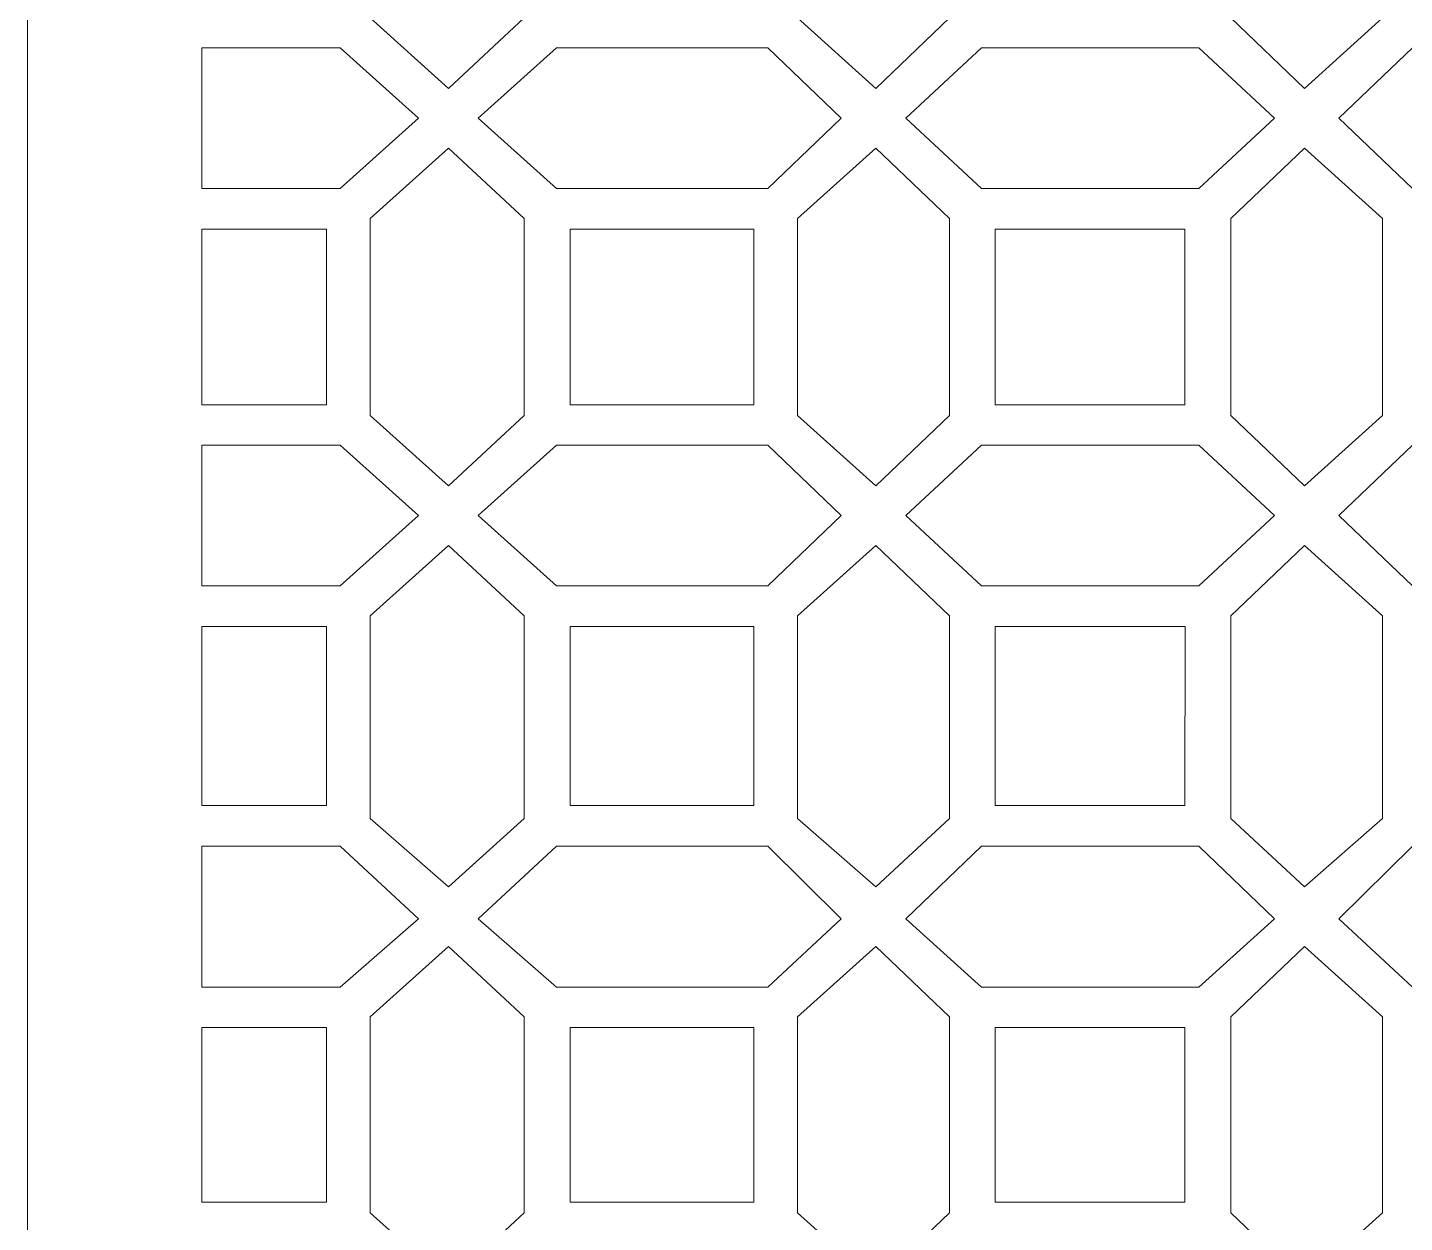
# Model space of a CAD drawing. Header units: centimetres. Extents: x -15.2 to -1.9, y -9.5 to 9.5.
# Drawn here: x -7.945 to -5.112, y 2.265 to 4.724 of the extents above; entities that cross this region are included whole.
import ezdxf

# ---------------------------------------------------------------- set-up
doc = ezdxf.new("R2010")
doc.units = ezdxf.units.CM
doc.header["$MEASUREMENT"] = 0
doc.layers.add('layer 1', color=7, linetype='Continuous')

msp = doc.modelspace()

# ---------------------------------------------------------------- linework, layer by layer
at = {"layer": 'layer 1', "color": 7, "lineweight": 9}
for points, knots in [([(-7.94516, 9.50001), (-7.94516, 9.50001), (-1.85082, 9.50001), (-1.85082, 9.50001), (-1.85082, 9.50001), (-1.85082, 9.50001), (-1.85082, -9.5), (-1.85082, -9.5), (-1.85082, -9.5), (-1.85082, -9.5), (-7.94516, -9.5), (-7.94516, -9.5), (-7.94516, -9.5), (-7.94516, -9.5), (-7.94516, 9.50001), (-7.94516, 9.50001)], [0, 0, 0, 0, 0.2, 0.2, 0.2, 0.2, 0.4, 0.4, 0.4, 0.4, 0.6, 0.6, 0.6, 0.6, 1, 1, 1, 1]), ([(-6.92316, 4.7439), (-6.92316, 4.7439), (-6.92316, 5.16092), (-6.92316, 5.16092), (-6.92316, 5.16092), (-6.92316, 5.16092), (-7.0792, 5.3014), (-7.0792, 5.3014), (-7.0792, 5.3014), (-7.0792, 5.3014), (-7.23993, 5.16093), (-7.23993, 5.16093), (-7.23993, 5.16093), (-7.23993, 5.16093), (-7.23993, 4.7439), (-7.23993, 4.7439), (-7.23993, 4.7439), (-7.23993, 4.7439), (-7.07919, 4.59885), (-7.07919, 4.59885), (-7.07919, 4.59885), (-7.07919, 4.59885), (-6.92316, 4.7439), (-6.92316, 4.7439)], [0, 0, 0, 0, 0.1428571, 0.1428571, 0.1428571, 0.1428571, 0.2857143, 0.2857143, 0.2857143, 0.2857143, 0.4285714, 0.4285714, 0.4285714, 0.4285714, 0.5714286, 0.5714286, 0.5714286, 0.5714286, 0.7142857, 0.7142857, 0.7142857, 0.7142857, 1, 1, 1, 1]), ([(-6.36047, 4.7439), (-6.36047, 4.7439), (-6.36046, 5.16092), (-6.36046, 5.16092), (-6.36046, 5.16092), (-6.36046, 5.16092), (-6.1995, 5.3014), (-6.1995, 5.3014), (-6.1995, 5.3014), (-6.1995, 5.3014), (-6.04817, 5.16093), (-6.04817, 5.16093), (-6.04817, 5.16093), (-6.04817, 5.16093), (-6.04817, 4.7439), (-6.04817, 4.7439), (-6.04817, 4.7439), (-6.04817, 4.7439), (-6.19949, 4.59885), (-6.19949, 4.59885), (-6.19949, 4.59885), (-6.19949, 4.59885), (-6.36047, 4.7439), (-6.36047, 4.7439)], [0, 0, 0, 0, 0.1428571, 0.1428571, 0.1428571, 0.1428571, 0.2857143, 0.2857143, 0.2857143, 0.2857143, 0.4285714, 0.4285714, 0.4285714, 0.4285714, 0.5714286, 0.5714286, 0.5714286, 0.5714286, 0.7142857, 0.7142857, 0.7142857, 0.7142857, 1, 1, 1, 1]), ([(-5.15672, 4.7439), (-5.15672, 4.7439), (-5.15672, 5.16092), (-5.15672, 5.16092), (-5.15672, 5.16092), (-5.15672, 5.16092), (-5.31769, 5.3014), (-5.31769, 5.3014), (-5.31769, 5.3014), (-5.31769, 5.3014), (-5.46901, 5.16093), (-5.46901, 5.16093), (-5.46901, 5.16093), (-5.46901, 5.16093), (-5.46901, 4.7439), (-5.46901, 4.7439), (-5.46901, 4.7439), (-5.46901, 4.7439), (-5.31769, 4.59885), (-5.31769, 4.59885), (-5.31769, 4.59885), (-5.31769, 4.59885), (-5.15672, 4.7439), (-5.15672, 4.7439)], [0, 0, 0, 0, 0.1428571, 0.1428571, 0.1428571, 0.1428571, 0.2857143, 0.2857143, 0.2857143, 0.2857143, 0.4285714, 0.4285714, 0.4285714, 0.4285714, 0.5714286, 0.5714286, 0.5714286, 0.5714286, 0.7142857, 0.7142857, 0.7142857, 0.7142857, 1, 1, 1, 1]), ([(-7.58667, 4.39262), (-7.58667, 4.39262), (-7.52248, 4.39262), (-7.52248, 4.39262), (-7.52248, 4.39262), (-7.52248, 4.39262), (-7.30158, 4.39262), (-7.30158, 4.39262), (-7.30158, 4.39262), (-7.30158, 4.39262), (-7.14084, 4.53768), (-7.14084, 4.53768), (-7.14084, 4.53768), (-7.14084, 4.53768), (-7.30158, 4.68229), (-7.30158, 4.68229), (-7.30158, 4.68229), (-7.30158, 4.68229), (-7.52248, 4.6823), (-7.52248, 4.6823), (-7.52248, 4.6823), (-7.52248, 4.6823), (-7.58667, 4.68229), (-7.58667, 4.68229), (-7.58667, 4.68229), (-7.58667, 4.68229), (-7.58667, 4.39262), (-7.58667, 4.39262)], [0, 0, 0, 0, 0.125, 0.125, 0.125, 0.125, 0.25, 0.25, 0.25, 0.25, 0.375, 0.375, 0.375, 0.375, 0.5, 0.5, 0.5, 0.5, 0.625, 0.625, 0.625, 0.625, 0.75, 0.75, 0.75, 0.75, 1, 1, 1, 1]), ([(-6.8568, 4.68229), (-6.8568, 4.68229), (-7.01776, 4.53768), (-7.01776, 4.53768), (-7.01776, 4.53768), (-7.01776, 4.53768), (-6.8568, 4.39261), (-6.8568, 4.39261), (-6.8568, 4.39261), (-6.8568, 4.39261), (-6.42189, 4.39262), (-6.42189, 4.39262), (-6.42189, 4.39262), (-6.42189, 4.39262), (-6.27056, 4.53768), (-6.27056, 4.53768), (-6.27056, 4.53768), (-6.27056, 4.53768), (-6.42189, 4.68229), (-6.42189, 4.68229), (-6.42189, 4.68229), (-6.42189, 4.68229), (-6.8568, 4.68229), (-6.8568, 4.68229)], [0, 0, 0, 0, 0.1428571, 0.1428571, 0.1428571, 0.1428571, 0.2857143, 0.2857143, 0.2857143, 0.2857143, 0.4285714, 0.4285714, 0.4285714, 0.4285714, 0.5714286, 0.5714286, 0.5714286, 0.5714286, 0.7142857, 0.7142857, 0.7142857, 0.7142857, 1, 1, 1, 1]), ([(-5.75859, 4.6823), (-5.75859, 4.6823), (-5.98205, 4.6823), (-5.98205, 4.6823), (-5.98205, 4.6823), (-5.98205, 4.6823), (-6.13807, 4.53768), (-6.13807, 4.53768), (-6.13807, 4.53768), (-6.13807, 4.53768), (-5.98205, 4.39261), (-5.98205, 4.39261), (-5.98205, 4.39261), (-5.98205, 4.39261), (-5.75859, 4.39262), (-5.75859, 4.39262), (-5.75859, 4.39262), (-5.75859, 4.39262), (-5.53513, 4.39261), (-5.53513, 4.39261), (-5.53513, 4.39261), (-5.53513, 4.39261), (-5.37912, 4.53768), (-5.37912, 4.53768), (-5.37912, 4.53768), (-5.37912, 4.53768), (-5.53514, 4.6823), (-5.53514, 4.6823), (-5.53514, 4.6823), (-5.53514, 4.6823), (-5.75859, 4.6823), (-5.75859, 4.6823)], [0, 0, 0, 0, 0.1111111, 0.1111111, 0.1111111, 0.1111111, 0.2222222, 0.2222222, 0.2222222, 0.2222222, 0.3333333, 0.3333333, 0.3333333, 0.3333333, 0.4444444, 0.4444444, 0.4444444, 0.4444444, 0.5555556, 0.5555556, 0.5555556, 0.5555556, 0.6666667, 0.6666667, 0.6666667, 0.6666667, 0.7777778, 0.7777778, 0.7777778, 0.7777778, 1, 1, 1, 1]), ([(-4.66039, 4.68229), (-4.66039, 4.68229), (-4.49942, 4.53768), (-4.49942, 4.53768), (-4.49942, 4.53768), (-4.49942, 4.53768), (-4.66038, 4.39261), (-4.66038, 4.39261), (-4.66038, 4.39261), (-4.66038, 4.39261), (-5.09529, 4.39262), (-5.09529, 4.39262), (-5.09529, 4.39262), (-5.09529, 4.39262), (-5.24662, 4.53768), (-5.24662, 4.53768), (-5.24662, 4.53768), (-5.24662, 4.53768), (-5.09529, 4.68229), (-5.09529, 4.68229), (-5.09529, 4.68229), (-5.09529, 4.68229), (-4.66039, 4.68229), (-4.66039, 4.68229)], [0, 0, 0, 0, 0.1428571, 0.1428571, 0.1428571, 0.1428571, 0.2857143, 0.2857143, 0.2857143, 0.2857143, 0.4285714, 0.4285714, 0.4285714, 0.4285714, 0.5714286, 0.5714286, 0.5714286, 0.5714286, 0.7142857, 0.7142857, 0.7142857, 0.7142857, 1, 1, 1, 1]), ([(-6.92316, 4.12858), (-6.92316, 4.12858), (-6.92316, 4.33124), (-6.92316, 4.33124), (-6.92316, 4.33124), (-6.92316, 4.33124), (-7.07918, 4.47608), (-7.07918, 4.47608), (-7.07918, 4.47608), (-7.07918, 4.47608), (-7.23993, 4.33124), (-7.23993, 4.33124), (-7.23993, 4.33124), (-7.23993, 4.33124), (-7.23993, 4.12858), (-7.23993, 4.12858), (-7.23993, 4.12858), (-7.23993, 4.12858), (-7.23993, 3.92592), (-7.23993, 3.92592), (-7.23993, 3.92592), (-7.23993, 3.92592), (-7.07918, 3.78108), (-7.07918, 3.78108), (-7.07918, 3.78108), (-7.07918, 3.78108), (-6.92316, 3.92592), (-6.92316, 3.92592), (-6.92316, 3.92592), (-6.92316, 3.92592), (-6.92316, 4.12858), (-6.92316, 4.12858)], [0, 0, 0, 0, 0.1111111, 0.1111111, 0.1111111, 0.1111111, 0.2222222, 0.2222222, 0.2222222, 0.2222222, 0.3333333, 0.3333333, 0.3333333, 0.3333333, 0.4444444, 0.4444444, 0.4444444, 0.4444444, 0.5555556, 0.5555556, 0.5555556, 0.5555556, 0.6666667, 0.6666667, 0.6666667, 0.6666667, 0.7777778, 0.7777778, 0.7777778, 0.7777778, 1, 1, 1, 1]), ([(-6.04817, 4.12858), (-6.04817, 4.12858), (-6.04817, 4.33124), (-6.04817, 4.33124), (-6.04817, 4.33124), (-6.04817, 4.33124), (-6.1995, 4.47608), (-6.1995, 4.47608), (-6.1995, 4.47608), (-6.1995, 4.47608), (-6.36046, 4.33124), (-6.36046, 4.33124), (-6.36046, 4.33124), (-6.36046, 4.33124), (-6.36046, 4.12858), (-6.36046, 4.12858), (-6.36046, 4.12858), (-6.36046, 4.12858), (-6.36046, 3.92592), (-6.36046, 3.92592), (-6.36046, 3.92592), (-6.36046, 3.92592), (-6.1995, 3.78108), (-6.1995, 3.78108), (-6.1995, 3.78108), (-6.1995, 3.78108), (-6.04817, 3.92592), (-6.04817, 3.92592), (-6.04817, 3.92592), (-6.04817, 3.92592), (-6.04817, 4.12858), (-6.04817, 4.12858)], [0, 0, 0, 0, 0.1111111, 0.1111111, 0.1111111, 0.1111111, 0.2222222, 0.2222222, 0.2222222, 0.2222222, 0.3333333, 0.3333333, 0.3333333, 0.3333333, 0.4444444, 0.4444444, 0.4444444, 0.4444444, 0.5555556, 0.5555556, 0.5555556, 0.5555556, 0.6666667, 0.6666667, 0.6666667, 0.6666667, 0.7777778, 0.7777778, 0.7777778, 0.7777778, 1, 1, 1, 1]), ([(-5.15672, 4.12858), (-5.15672, 4.12858), (-5.15672, 4.33124), (-5.15672, 4.33124), (-5.15672, 4.33124), (-5.15672, 4.33124), (-5.31769, 4.47608), (-5.31769, 4.47608), (-5.31769, 4.47608), (-5.31769, 4.47608), (-5.46901, 4.33124), (-5.46901, 4.33124), (-5.46901, 4.33124), (-5.46901, 4.33124), (-5.46901, 4.12858), (-5.46901, 4.12858), (-5.46901, 4.12858), (-5.46901, 4.12858), (-5.46901, 3.92592), (-5.46901, 3.92592), (-5.46901, 3.92592), (-5.46901, 3.92592), (-5.31769, 3.78108), (-5.31769, 3.78108), (-5.31769, 3.78108), (-5.31769, 3.78108), (-5.15672, 3.92592), (-5.15672, 3.92592), (-5.15672, 3.92592), (-5.15672, 3.92592), (-5.15672, 4.12858), (-5.15672, 4.12858)], [0, 0, 0, 0, 0.1111111, 0.1111111, 0.1111111, 0.1111111, 0.2222222, 0.2222222, 0.2222222, 0.2222222, 0.3333333, 0.3333333, 0.3333333, 0.3333333, 0.4444444, 0.4444444, 0.4444444, 0.4444444, 0.5555556, 0.5555556, 0.5555556, 0.5555556, 0.6666667, 0.6666667, 0.6666667, 0.6666667, 0.7777778, 0.7777778, 0.7777778, 0.7777778, 1, 1, 1, 1]), ([(-7.58667, 3.94778), (-7.58667, 3.94778), (-7.52248, 3.94778), (-7.52248, 3.94778), (-7.52248, 3.94778), (-7.52248, 3.94778), (-7.32982, 3.94778), (-7.32982, 3.94778), (-7.32982, 3.94778), (-7.32982, 3.94778), (-7.32982, 4.12858), (-7.32982, 4.12858), (-7.32982, 4.12858), (-7.32982, 4.12858), (-7.32982, 4.30938), (-7.32982, 4.30938), (-7.32982, 4.30938), (-7.32982, 4.30938), (-7.52248, 4.30938), (-7.52248, 4.30938), (-7.52248, 4.30938), (-7.52248, 4.30938), (-7.58667, 4.30938), (-7.58667, 4.30938), (-7.58667, 4.30938), (-7.58667, 4.30938), (-7.58667, 3.94778), (-7.58667, 3.94778)], [0, 0, 0, 0, 0.125, 0.125, 0.125, 0.125, 0.25, 0.25, 0.25, 0.25, 0.375, 0.375, 0.375, 0.375, 0.5, 0.5, 0.5, 0.5, 0.625, 0.625, 0.625, 0.625, 0.75, 0.75, 0.75, 0.75, 1, 1, 1, 1]), ([(-6.45037, 4.12858), (-6.45037, 4.12858), (-6.45037, 4.30938), (-6.45037, 4.30938), (-6.45037, 4.30938), (-6.45037, 4.30938), (-6.82855, 4.30938), (-6.82855, 4.30938), (-6.82855, 4.30938), (-6.82855, 4.30938), (-6.82855, 4.12858), (-6.82855, 4.12858), (-6.82855, 4.12858), (-6.82855, 4.12858), (-6.82855, 3.94778), (-6.82855, 3.94778), (-6.82855, 3.94778), (-6.82855, 3.94778), (-6.45037, 3.94778), (-6.45037, 3.94778), (-6.45037, 3.94778), (-6.45037, 3.94778), (-6.45037, 4.12858), (-6.45037, 4.12858)], [0, 0, 0, 0, 0.1428571, 0.1428571, 0.1428571, 0.1428571, 0.2857143, 0.2857143, 0.2857143, 0.2857143, 0.4285714, 0.4285714, 0.4285714, 0.4285714, 0.5714286, 0.5714286, 0.5714286, 0.5714286, 0.7142857, 0.7142857, 0.7142857, 0.7142857, 1, 1, 1, 1]), ([(-5.56338, 4.12858), (-5.56338, 4.12858), (-5.56338, 4.30938), (-5.56338, 4.30938), (-5.56338, 4.30938), (-5.56338, 4.30938), (-5.75859, 4.30938), (-5.75859, 4.30938), (-5.75859, 4.30938), (-5.75859, 4.30938), (-5.9538, 4.30938), (-5.9538, 4.30938), (-5.9538, 4.30938), (-5.9538, 4.30938), (-5.9538, 4.12858), (-5.9538, 4.12858), (-5.9538, 4.12858), (-5.9538, 4.12858), (-5.9538, 3.94778), (-5.9538, 3.94778), (-5.9538, 3.94778), (-5.9538, 3.94778), (-5.75859, 3.94778), (-5.75859, 3.94778), (-5.75859, 3.94778), (-5.75859, 3.94778), (-5.56338, 3.94778), (-5.56338, 3.94778), (-5.56338, 3.94778), (-5.56338, 3.94778), (-5.56338, 4.12858), (-5.56338, 4.12858)], [0, 0, 0, 0, 0.1111111, 0.1111111, 0.1111111, 0.1111111, 0.2222222, 0.2222222, 0.2222222, 0.2222222, 0.3333333, 0.3333333, 0.3333333, 0.3333333, 0.4444444, 0.4444444, 0.4444444, 0.4444444, 0.5555556, 0.5555556, 0.5555556, 0.5555556, 0.6666667, 0.6666667, 0.6666667, 0.6666667, 0.7777778, 0.7777778, 0.7777778, 0.7777778, 1, 1, 1, 1]), ([(-7.58667, 3.57487), (-7.58667, 3.57487), (-7.52248, 3.57486), (-7.52248, 3.57486), (-7.52248, 3.57486), (-7.52248, 3.57486), (-7.30158, 3.57487), (-7.30158, 3.57487), (-7.30158, 3.57487), (-7.30158, 3.57487), (-7.14084, 3.71948), (-7.14084, 3.71948), (-7.14084, 3.71948), (-7.14084, 3.71948), (-7.30158, 3.86454), (-7.30158, 3.86454), (-7.30158, 3.86454), (-7.30158, 3.86454), (-7.52248, 3.86453), (-7.52248, 3.86453), (-7.52248, 3.86453), (-7.52248, 3.86453), (-7.58667, 3.86453), (-7.58667, 3.86453), (-7.58667, 3.86453), (-7.58667, 3.86453), (-7.58667, 3.57487), (-7.58667, 3.57487)], [0, 0, 0, 0, 0.125, 0.125, 0.125, 0.125, 0.25, 0.25, 0.25, 0.25, 0.375, 0.375, 0.375, 0.375, 0.5, 0.5, 0.5, 0.5, 0.625, 0.625, 0.625, 0.625, 0.75, 0.75, 0.75, 0.75, 1, 1, 1, 1]), ([(-6.8568, 3.57487), (-6.8568, 3.57487), (-7.01776, 3.71948), (-7.01776, 3.71948), (-7.01776, 3.71948), (-7.01776, 3.71948), (-6.8568, 3.86454), (-6.8568, 3.86454), (-6.8568, 3.86454), (-6.8568, 3.86454), (-6.42189, 3.86454), (-6.42189, 3.86454), (-6.42189, 3.86454), (-6.42189, 3.86454), (-6.27056, 3.71948), (-6.27056, 3.71948), (-6.27056, 3.71948), (-6.27056, 3.71948), (-6.42189, 3.57487), (-6.42189, 3.57487), (-6.42189, 3.57487), (-6.42189, 3.57487), (-6.8568, 3.57487), (-6.8568, 3.57487)], [0, 0, 0, 0, 0.1428571, 0.1428571, 0.1428571, 0.1428571, 0.2857143, 0.2857143, 0.2857143, 0.2857143, 0.4285714, 0.4285714, 0.4285714, 0.4285714, 0.5714286, 0.5714286, 0.5714286, 0.5714286, 0.7142857, 0.7142857, 0.7142857, 0.7142857, 1, 1, 1, 1]), ([(-5.75859, 3.86454), (-5.75859, 3.86454), (-5.98205, 3.86454), (-5.98205, 3.86454), (-5.98205, 3.86454), (-5.98205, 3.86454), (-6.13807, 3.71948), (-6.13807, 3.71948), (-6.13807, 3.71948), (-6.13807, 3.71948), (-5.98205, 3.57486), (-5.98205, 3.57486), (-5.98205, 3.57486), (-5.98205, 3.57486), (-5.75859, 3.57486), (-5.75859, 3.57486), (-5.75859, 3.57486), (-5.75859, 3.57486), (-5.53514, 3.57486), (-5.53514, 3.57486), (-5.53514, 3.57486), (-5.53514, 3.57486), (-5.37912, 3.71948), (-5.37912, 3.71948), (-5.37912, 3.71948), (-5.37912, 3.71948), (-5.53513, 3.86454), (-5.53513, 3.86454), (-5.53513, 3.86454), (-5.53513, 3.86454), (-5.75859, 3.86454), (-5.75859, 3.86454)], [0, 0, 0, 0, 0.1111111, 0.1111111, 0.1111111, 0.1111111, 0.2222222, 0.2222222, 0.2222222, 0.2222222, 0.3333333, 0.3333333, 0.3333333, 0.3333333, 0.4444444, 0.4444444, 0.4444444, 0.4444444, 0.5555556, 0.5555556, 0.5555556, 0.5555556, 0.6666667, 0.6666667, 0.6666667, 0.6666667, 0.7777778, 0.7777778, 0.7777778, 0.7777778, 1, 1, 1, 1]), ([(-4.66039, 3.57487), (-4.66039, 3.57487), (-4.49942, 3.71948), (-4.49942, 3.71948), (-4.49942, 3.71948), (-4.49942, 3.71948), (-4.66038, 3.86454), (-4.66038, 3.86454), (-4.66038, 3.86454), (-4.66038, 3.86454), (-5.09529, 3.86454), (-5.09529, 3.86454), (-5.09529, 3.86454), (-5.09529, 3.86454), (-5.24662, 3.71948), (-5.24662, 3.71948), (-5.24662, 3.71948), (-5.24662, 3.71948), (-5.09529, 3.57487), (-5.09529, 3.57487), (-5.09529, 3.57487), (-5.09529, 3.57487), (-4.66039, 3.57487), (-4.66039, 3.57487)], [0, 0, 0, 0, 0.1428571, 0.1428571, 0.1428571, 0.1428571, 0.2857143, 0.2857143, 0.2857143, 0.2857143, 0.4285714, 0.4285714, 0.4285714, 0.4285714, 0.5714286, 0.5714286, 0.5714286, 0.5714286, 0.7142857, 0.7142857, 0.7142857, 0.7142857, 1, 1, 1, 1]), ([(-6.92316, 3.51326), (-6.92316, 3.51326), (-6.92316, 3.09624), (-6.92316, 3.09624), (-6.92316, 3.09624), (-6.92316, 3.09624), (-7.0792, 2.95576), (-7.0792, 2.95576), (-7.0792, 2.95576), (-7.0792, 2.95576), (-7.23993, 3.09623), (-7.23993, 3.09623), (-7.23993, 3.09623), (-7.23993, 3.09623), (-7.23993, 3.51326), (-7.23993, 3.51326), (-7.23993, 3.51326), (-7.23993, 3.51326), (-7.07919, 3.65831), (-7.07919, 3.65831), (-7.07919, 3.65831), (-7.07919, 3.65831), (-6.92316, 3.51326), (-6.92316, 3.51326)], [0, 0, 0, 0, 0.1428571, 0.1428571, 0.1428571, 0.1428571, 0.2857143, 0.2857143, 0.2857143, 0.2857143, 0.4285714, 0.4285714, 0.4285714, 0.4285714, 0.5714286, 0.5714286, 0.5714286, 0.5714286, 0.7142857, 0.7142857, 0.7142857, 0.7142857, 1, 1, 1, 1]), ([(-6.36047, 3.51326), (-6.36047, 3.51326), (-6.36046, 3.09624), (-6.36046, 3.09624), (-6.36046, 3.09624), (-6.36046, 3.09624), (-6.1995, 2.95576), (-6.1995, 2.95576), (-6.1995, 2.95576), (-6.1995, 2.95576), (-6.04817, 3.09623), (-6.04817, 3.09623), (-6.04817, 3.09623), (-6.04817, 3.09623), (-6.04817, 3.51326), (-6.04817, 3.51326), (-6.04817, 3.51326), (-6.04817, 3.51326), (-6.19949, 3.65831), (-6.19949, 3.65831), (-6.19949, 3.65831), (-6.19949, 3.65831), (-6.36047, 3.51326), (-6.36047, 3.51326)], [0, 0, 0, 0, 0.1428571, 0.1428571, 0.1428571, 0.1428571, 0.2857143, 0.2857143, 0.2857143, 0.2857143, 0.4285714, 0.4285714, 0.4285714, 0.4285714, 0.5714286, 0.5714286, 0.5714286, 0.5714286, 0.7142857, 0.7142857, 0.7142857, 0.7142857, 1, 1, 1, 1]), ([(-5.15672, 3.51326), (-5.15672, 3.51326), (-5.15672, 3.09624), (-5.15672, 3.09624), (-5.15672, 3.09624), (-5.15672, 3.09624), (-5.31769, 2.95576), (-5.31769, 2.95576), (-5.31769, 2.95576), (-5.31769, 2.95576), (-5.46901, 3.09623), (-5.46901, 3.09623), (-5.46901, 3.09623), (-5.46901, 3.09623), (-5.46901, 3.51326), (-5.46901, 3.51326), (-5.46901, 3.51326), (-5.46901, 3.51326), (-5.31769, 3.65831), (-5.31769, 3.65831), (-5.31769, 3.65831), (-5.31769, 3.65831), (-5.15672, 3.51326), (-5.15672, 3.51326)], [0, 0, 0, 0, 0.1428571, 0.1428571, 0.1428571, 0.1428571, 0.2857143, 0.2857143, 0.2857143, 0.2857143, 0.4285714, 0.4285714, 0.4285714, 0.4285714, 0.5714286, 0.5714286, 0.5714286, 0.5714286, 0.7142857, 0.7142857, 0.7142857, 0.7142857, 1, 1, 1, 1]), ([(-7.58667, 3.12265), (-7.58667, 3.12265), (-7.52248, 3.12265), (-7.52248, 3.12265), (-7.52248, 3.12265), (-7.52248, 3.12265), (-7.32982, 3.12265), (-7.32982, 3.12265), (-7.32982, 3.12265), (-7.32982, 3.12265), (-7.32982, 3.49141), (-7.32982, 3.49141), (-7.32982, 3.49141), (-7.32982, 3.49141), (-7.52248, 3.49141), (-7.52248, 3.49141), (-7.52248, 3.49141), (-7.52248, 3.49141), (-7.58667, 3.49141), (-7.58667, 3.49141), (-7.58667, 3.49141), (-7.58667, 3.49141), (-7.58667, 3.12265), (-7.58667, 3.12265)], [0, 0, 0, 0, 0.1428571, 0.1428571, 0.1428571, 0.1428571, 0.2857143, 0.2857143, 0.2857143, 0.2857143, 0.4285714, 0.4285714, 0.4285714, 0.4285714, 0.5714286, 0.5714286, 0.5714286, 0.5714286, 0.7142857, 0.7142857, 0.7142857, 0.7142857, 1, 1, 1, 1]), ([(-6.82855, 3.49141), (-6.82855, 3.49141), (-6.45037, 3.49141), (-6.45037, 3.49141), (-6.45037, 3.49141), (-6.45037, 3.49141), (-6.45037, 3.12265), (-6.45037, 3.12265), (-6.45037, 3.12265), (-6.45037, 3.12265), (-6.82855, 3.12265), (-6.82855, 3.12265), (-6.82855, 3.12265), (-6.82855, 3.12265), (-6.82855, 3.49141), (-6.82855, 3.49141)], [0, 0, 0, 0, 0.2, 0.2, 0.2, 0.2, 0.4, 0.4, 0.4, 0.4, 0.6, 0.6, 0.6, 0.6, 1, 1, 1, 1]), ([(-5.75859, 3.49141), (-5.75859, 3.49141), (-5.95381, 3.49141), (-5.95381, 3.49141), (-5.95381, 3.49141), (-5.95381, 3.49141), (-5.9538, 3.12266), (-5.9538, 3.12266), (-5.9538, 3.12266), (-5.9538, 3.12266), (-5.75859, 3.12265), (-5.75859, 3.12265), (-5.75859, 3.12265), (-5.75859, 3.12265), (-5.56338, 3.12266), (-5.56338, 3.12266), (-5.56338, 3.12266), (-5.56338, 3.12266), (-5.56337, 3.49141), (-5.56337, 3.49141), (-5.56337, 3.49141), (-5.56337, 3.49141), (-5.75859, 3.49141), (-5.75859, 3.49141)], [0, 0, 0, 0, 0.1428571, 0.1428571, 0.1428571, 0.1428571, 0.2857143, 0.2857143, 0.2857143, 0.2857143, 0.4285714, 0.4285714, 0.4285714, 0.4285714, 0.5714286, 0.5714286, 0.5714286, 0.5714286, 0.7142857, 0.7142857, 0.7142857, 0.7142857, 1, 1, 1, 1]), ([(-7.58667, 2.74932), (-7.58667, 2.74932), (-7.52248, 2.74932), (-7.52248, 2.74932), (-7.52248, 2.74932), (-7.52248, 2.74932), (-7.30158, 2.74932), (-7.30158, 2.74932), (-7.30158, 2.74932), (-7.30158, 2.74932), (-7.14084, 2.88979), (-7.14084, 2.88979), (-7.14084, 2.88979), (-7.14084, 2.88979), (-7.30158, 3.03921), (-7.30158, 3.03921), (-7.30158, 3.03921), (-7.30158, 3.03921), (-7.52248, 3.03921), (-7.52248, 3.03921), (-7.52248, 3.03921), (-7.52248, 3.03921), (-7.58667, 3.03921), (-7.58667, 3.03921), (-7.58667, 3.03921), (-7.58667, 3.03921), (-7.58667, 2.74932), (-7.58667, 2.74932)], [0, 0, 0, 0, 0.125, 0.125, 0.125, 0.125, 0.25, 0.25, 0.25, 0.25, 0.375, 0.375, 0.375, 0.375, 0.5, 0.5, 0.5, 0.5, 0.625, 0.625, 0.625, 0.625, 0.75, 0.75, 0.75, 0.75, 1, 1, 1, 1]), ([(-6.8568, 2.74931), (-6.8568, 2.74931), (-7.01776, 2.88979), (-7.01776, 2.88979), (-7.01776, 2.88979), (-7.01776, 2.88979), (-6.8568, 3.03921), (-6.8568, 3.03921), (-6.8568, 3.03921), (-6.8568, 3.03921), (-6.42189, 3.03921), (-6.42189, 3.03921), (-6.42189, 3.03921), (-6.42189, 3.03921), (-6.27056, 2.88979), (-6.27056, 2.88979), (-6.27056, 2.88979), (-6.27056, 2.88979), (-6.42189, 2.74932), (-6.42189, 2.74932), (-6.42189, 2.74932), (-6.42189, 2.74932), (-6.8568, 2.74931), (-6.8568, 2.74931)], [0, 0, 0, 0, 0.1428571, 0.1428571, 0.1428571, 0.1428571, 0.2857143, 0.2857143, 0.2857143, 0.2857143, 0.4285714, 0.4285714, 0.4285714, 0.4285714, 0.5714286, 0.5714286, 0.5714286, 0.5714286, 0.7142857, 0.7142857, 0.7142857, 0.7142857, 1, 1, 1, 1]), ([(-5.75859, 3.03921), (-5.75859, 3.03921), (-5.98205, 3.03921), (-5.98205, 3.03921), (-5.98205, 3.03921), (-5.98205, 3.03921), (-6.13807, 2.88979), (-6.13807, 2.88979), (-6.13807, 2.88979), (-6.13807, 2.88979), (-5.98205, 2.74932), (-5.98205, 2.74932), (-5.98205, 2.74932), (-5.98205, 2.74932), (-5.75859, 2.74932), (-5.75859, 2.74932), (-5.75859, 2.74932), (-5.75859, 2.74932), (-5.53513, 2.74932), (-5.53513, 2.74932), (-5.53513, 2.74932), (-5.53513, 2.74932), (-5.37912, 2.88979), (-5.37912, 2.88979), (-5.37912, 2.88979), (-5.37912, 2.88979), (-5.53513, 3.03921), (-5.53513, 3.03921), (-5.53513, 3.03921), (-5.53513, 3.03921), (-5.75859, 3.03921), (-5.75859, 3.03921)], [0, 0, 0, 0, 0.1111111, 0.1111111, 0.1111111, 0.1111111, 0.2222222, 0.2222222, 0.2222222, 0.2222222, 0.3333333, 0.3333333, 0.3333333, 0.3333333, 0.4444444, 0.4444444, 0.4444444, 0.4444444, 0.5555556, 0.5555556, 0.5555556, 0.5555556, 0.6666667, 0.6666667, 0.6666667, 0.6666667, 0.7777778, 0.7777778, 0.7777778, 0.7777778, 1, 1, 1, 1]), ([(-4.66039, 2.74931), (-4.66039, 2.74931), (-4.49942, 2.88979), (-4.49942, 2.88979), (-4.49942, 2.88979), (-4.49942, 2.88979), (-4.66038, 3.03921), (-4.66038, 3.03921), (-4.66038, 3.03921), (-4.66038, 3.03921), (-5.09529, 3.03921), (-5.09529, 3.03921), (-5.09529, 3.03921), (-5.09529, 3.03921), (-5.24662, 2.88979), (-5.24662, 2.88979), (-5.24662, 2.88979), (-5.24662, 2.88979), (-5.09529, 2.74932), (-5.09529, 2.74932), (-5.09529, 2.74932), (-5.09529, 2.74932), (-4.66039, 2.74931), (-4.66039, 2.74931)], [0, 0, 0, 0, 0.1428571, 0.1428571, 0.1428571, 0.1428571, 0.2857143, 0.2857143, 0.2857143, 0.2857143, 0.4285714, 0.4285714, 0.4285714, 0.4285714, 0.5714286, 0.5714286, 0.5714286, 0.5714286, 0.7142857, 0.7142857, 0.7142857, 0.7142857, 1, 1, 1, 1]), ([(-6.92316, 2.48621), (-6.92316, 2.48621), (-6.92316, 2.68794), (-6.92316, 2.68794), (-6.92316, 2.68794), (-6.92316, 2.68794), (-7.07919, 2.83277), (-7.07919, 2.83277), (-7.07919, 2.83277), (-7.07919, 2.83277), (-7.23993, 2.68793), (-7.23993, 2.68793), (-7.23993, 2.68793), (-7.23993, 2.68793), (-7.23993, 2.48621), (-7.23993, 2.48621), (-7.23993, 2.48621), (-7.23993, 2.48621), (-7.23993, 2.28449), (-7.23993, 2.28449), (-7.23993, 2.28449), (-7.23993, 2.28449), (-7.07919, 2.13965), (-7.07919, 2.13965), (-7.07919, 2.13965), (-7.07919, 2.13965), (-6.92316, 2.28448), (-6.92316, 2.28448), (-6.92316, 2.28448), (-6.92316, 2.28448), (-6.92316, 2.48621), (-6.92316, 2.48621)], [0, 0, 0, 0, 0.1111111, 0.1111111, 0.1111111, 0.1111111, 0.2222222, 0.2222222, 0.2222222, 0.2222222, 0.3333333, 0.3333333, 0.3333333, 0.3333333, 0.4444444, 0.4444444, 0.4444444, 0.4444444, 0.5555556, 0.5555556, 0.5555556, 0.5555556, 0.6666667, 0.6666667, 0.6666667, 0.6666667, 0.7777778, 0.7777778, 0.7777778, 0.7777778, 1, 1, 1, 1]), ([(-6.04817, 2.48621), (-6.04817, 2.48621), (-6.04817, 2.68794), (-6.04817, 2.68794), (-6.04817, 2.68794), (-6.04817, 2.68794), (-6.1995, 2.83277), (-6.1995, 2.83277), (-6.1995, 2.83277), (-6.1995, 2.83277), (-6.36046, 2.68794), (-6.36046, 2.68794), (-6.36046, 2.68794), (-6.36046, 2.68794), (-6.36046, 2.48621), (-6.36046, 2.48621), (-6.36046, 2.48621), (-6.36046, 2.48621), (-6.36046, 2.28448), (-6.36046, 2.28448), (-6.36046, 2.28448), (-6.36046, 2.28448), (-6.1995, 2.13965), (-6.1995, 2.13965), (-6.1995, 2.13965), (-6.1995, 2.13965), (-6.04817, 2.28448), (-6.04817, 2.28448), (-6.04817, 2.28448), (-6.04817, 2.28448), (-6.04817, 2.48621), (-6.04817, 2.48621)], [0, 0, 0, 0, 0.1111111, 0.1111111, 0.1111111, 0.1111111, 0.2222222, 0.2222222, 0.2222222, 0.2222222, 0.3333333, 0.3333333, 0.3333333, 0.3333333, 0.4444444, 0.4444444, 0.4444444, 0.4444444, 0.5555556, 0.5555556, 0.5555556, 0.5555556, 0.6666667, 0.6666667, 0.6666667, 0.6666667, 0.7777778, 0.7777778, 0.7777778, 0.7777778, 1, 1, 1, 1]), ([(-5.15672, 2.48621), (-5.15672, 2.48621), (-5.15672, 2.68794), (-5.15672, 2.68794), (-5.15672, 2.68794), (-5.15672, 2.68794), (-5.31768, 2.83277), (-5.31768, 2.83277), (-5.31768, 2.83277), (-5.31768, 2.83277), (-5.46901, 2.68794), (-5.46901, 2.68794), (-5.46901, 2.68794), (-5.46901, 2.68794), (-5.46901, 2.48621), (-5.46901, 2.48621), (-5.46901, 2.48621), (-5.46901, 2.48621), (-5.46901, 2.28448), (-5.46901, 2.28448), (-5.46901, 2.28448), (-5.46901, 2.28448), (-5.31768, 2.13965), (-5.31768, 2.13965), (-5.31768, 2.13965), (-5.31768, 2.13965), (-5.15672, 2.28448), (-5.15672, 2.28448), (-5.15672, 2.28448), (-5.15672, 2.28448), (-5.15672, 2.48621), (-5.15672, 2.48621)], [0, 0, 0, 0, 0.1111111, 0.1111111, 0.1111111, 0.1111111, 0.2222222, 0.2222222, 0.2222222, 0.2222222, 0.3333333, 0.3333333, 0.3333333, 0.3333333, 0.4444444, 0.4444444, 0.4444444, 0.4444444, 0.5555556, 0.5555556, 0.5555556, 0.5555556, 0.6666667, 0.6666667, 0.6666667, 0.6666667, 0.7777778, 0.7777778, 0.7777778, 0.7777778, 1, 1, 1, 1]), ([(-7.58667, 2.30655), (-7.58667, 2.30655), (-7.52248, 2.30655), (-7.52248, 2.30655), (-7.52248, 2.30655), (-7.52248, 2.30655), (-7.32982, 2.30655), (-7.32982, 2.30655), (-7.32982, 2.30655), (-7.32982, 2.30655), (-7.32982, 2.48621), (-7.32982, 2.48621), (-7.32982, 2.48621), (-7.32982, 2.48621), (-7.32982, 2.66587), (-7.32982, 2.66587), (-7.32982, 2.66587), (-7.32982, 2.66587), (-7.52248, 2.66587), (-7.52248, 2.66587), (-7.52248, 2.66587), (-7.52248, 2.66587), (-7.58667, 2.66587), (-7.58667, 2.66587), (-7.58667, 2.66587), (-7.58667, 2.66587), (-7.58667, 2.30655), (-7.58667, 2.30655)], [0, 0, 0, 0, 0.125, 0.125, 0.125, 0.125, 0.25, 0.25, 0.25, 0.25, 0.375, 0.375, 0.375, 0.375, 0.5, 0.5, 0.5, 0.5, 0.625, 0.625, 0.625, 0.625, 0.75, 0.75, 0.75, 0.75, 1, 1, 1, 1]), ([(-6.45036, 2.48621), (-6.45036, 2.48621), (-6.45037, 2.66587), (-6.45037, 2.66587), (-6.45037, 2.66587), (-6.45037, 2.66587), (-6.82855, 2.66587), (-6.82855, 2.66587), (-6.82855, 2.66587), (-6.82855, 2.66587), (-6.82855, 2.48621), (-6.82855, 2.48621), (-6.82855, 2.48621), (-6.82855, 2.48621), (-6.82855, 2.30655), (-6.82855, 2.30655), (-6.82855, 2.30655), (-6.82855, 2.30655), (-6.45037, 2.30655), (-6.45037, 2.30655), (-6.45037, 2.30655), (-6.45037, 2.30655), (-6.45036, 2.48621), (-6.45036, 2.48621)], [0, 0, 0, 0, 0.1428571, 0.1428571, 0.1428571, 0.1428571, 0.2857143, 0.2857143, 0.2857143, 0.2857143, 0.4285714, 0.4285714, 0.4285714, 0.4285714, 0.5714286, 0.5714286, 0.5714286, 0.5714286, 0.7142857, 0.7142857, 0.7142857, 0.7142857, 1, 1, 1, 1]), ([(-5.56338, 2.48621), (-5.56338, 2.48621), (-5.56338, 2.66587), (-5.56338, 2.66587), (-5.56338, 2.66587), (-5.56338, 2.66587), (-5.75859, 2.66587), (-5.75859, 2.66587), (-5.75859, 2.66587), (-5.75859, 2.66587), (-5.9538, 2.66587), (-5.9538, 2.66587), (-5.9538, 2.66587), (-5.9538, 2.66587), (-5.9538, 2.48621), (-5.9538, 2.48621), (-5.9538, 2.48621), (-5.9538, 2.48621), (-5.9538, 2.30655), (-5.9538, 2.30655), (-5.9538, 2.30655), (-5.9538, 2.30655), (-5.75859, 2.30655), (-5.75859, 2.30655), (-5.75859, 2.30655), (-5.75859, 2.30655), (-5.56338, 2.30655), (-5.56338, 2.30655), (-5.56338, 2.30655), (-5.56338, 2.30655), (-5.56338, 2.48621), (-5.56338, 2.48621)], [0, 0, 0, 0, 0.1111111, 0.1111111, 0.1111111, 0.1111111, 0.2222222, 0.2222222, 0.2222222, 0.2222222, 0.3333333, 0.3333333, 0.3333333, 0.3333333, 0.4444444, 0.4444444, 0.4444444, 0.4444444, 0.5555556, 0.5555556, 0.5555556, 0.5555556, 0.6666667, 0.6666667, 0.6666667, 0.6666667, 0.7777778, 0.7777778, 0.7777778, 0.7777778, 1, 1, 1, 1])]:
    msp.add_open_spline(points, degree=3, knots=knots, dxfattribs=at)

doc.saveas('drawing.dxf')
